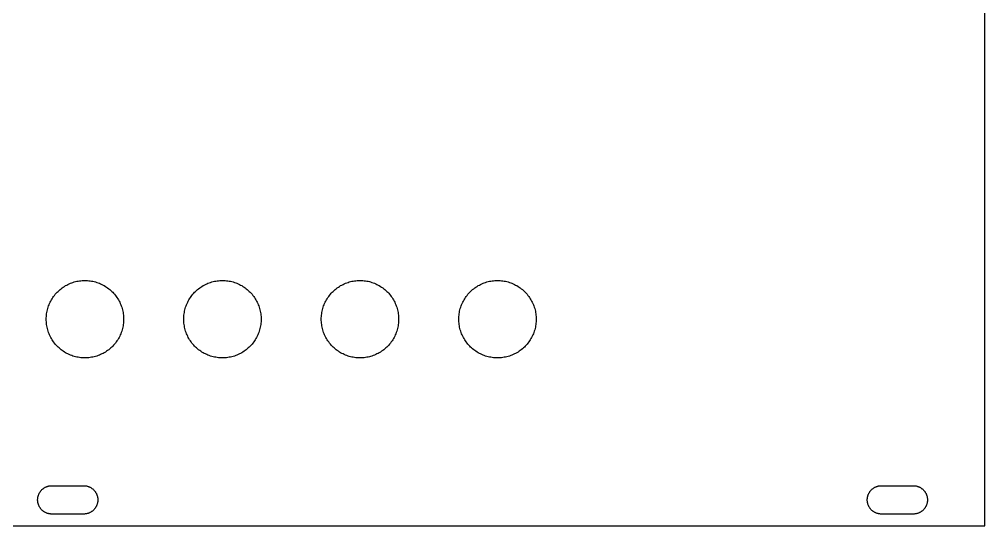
# Model space of a CAD drawing. Header units: metres. Extents: x 0 to 213, y 0 to 128.
# Drawn here: x 101 to 213.4, y 0 to 58.9 of the extents above; entities that cross this region are included whole.
import ezdxf

# ---------------------------------------------------------------- set-up
doc = ezdxf.new("R2010")
doc.units = ezdxf.units.M

msp = doc.modelspace()

# ---------------------------------------------------------------- linework, layer by layer
for p, q in [((213.36, 0), (213.36, 128.5)), ((106.707, 28.0446), (106.85, 28.1109)), ((106.85, 28.1109), (106.994, 28.1723)), ((106.994, 28.1723), (107.141, 28.2286)), ((107.141, 28.2286), (107.289, 28.2798)), ((107.289, 28.2798), (107.44, 28.3257)), ((107.44, 28.3257), (107.591, 28.3663)), ((107.591, 28.3663), (107.744, 28.4017)), ((107.744, 28.4017), (107.899, 28.4316)), ((107.899, 28.4316), (108.054, 28.4562)), ((108.054, 28.4562), (108.21, 28.4753)), ((108.21, 28.4753), (108.366, 28.489)), ((108.366, 28.489), (108.523, 28.4973)), ((108.523, 28.4973), (108.68, 28.5)), ((108.68, 28.5), (108.837, 28.4973)), ((108.837, 28.4973), (108.994, 28.489)), ((108.994, 28.489), (109.15, 28.4753)), ((109.15, 28.4753), (109.306, 28.4562)), ((109.306, 28.4562), (109.461, 28.4316)), ((109.461, 28.4316), (109.616, 28.4017)), ((109.616, 28.4017), (109.769, 28.3663)), ((109.769, 28.3663), (109.92, 28.3257)), ((109.92, 28.3257), (110.071, 28.2798)), ((110.071, 28.2798), (110.219, 28.2286)), ((110.219, 28.2286), (110.366, 28.1723)), ((110.366, 28.1723), (110.51, 28.1109)), ((110.51, 28.1109), (110.653, 28.0446)), ((122.707, 28.0446), (122.85, 28.1109)), ((122.85, 28.1109), (122.994, 28.1723)), ((122.994, 28.1723), (123.141, 28.2286)), ((123.141, 28.2286), (123.289, 28.2798)), ((123.289, 28.2798), (123.44, 28.3257)), ((123.44, 28.3257), (123.591, 28.3663)), ((123.591, 28.3663), (123.744, 28.4017)), ((123.744, 28.4017), (123.899, 28.4316)), ((123.899, 28.4316), (124.054, 28.4562)), ((124.054, 28.4562), (124.21, 28.4753)), ((124.21, 28.4753), (124.366, 28.489)), ((124.366, 28.489), (124.523, 28.4973)), ((124.523, 28.4973), (124.68, 28.5)), ((124.68, 28.5), (124.837, 28.4973)), ((124.837, 28.4973), (124.994, 28.489)), ((124.994, 28.489), (125.15, 28.4753)), ((125.15, 28.4753), (125.306, 28.4562)), ((125.306, 28.4562), (125.461, 28.4316)), ((125.461, 28.4316), (125.616, 28.4017)), ((125.616, 28.4017), (125.769, 28.3663)), ((125.769, 28.3663), (125.92, 28.3257)), ((125.92, 28.3257), (126.071, 28.2798)), ((126.071, 28.2798), (126.219, 28.2286)), ((126.219, 28.2286), (126.366, 28.1723)), ((126.366, 28.1723), (126.51, 28.1109)), ((126.51, 28.1109), (126.653, 28.0446)), ((138.707, 28.0446), (138.85, 28.1109)), ((138.85, 28.1109), (138.994, 28.1723)), ((138.994, 28.1723), (139.141, 28.2286)), ((139.141, 28.2286), (139.289, 28.2798)), ((139.289, 28.2798), (139.44, 28.3257)), ((139.44, 28.3257), (139.591, 28.3663)), ((139.591, 28.3663), (139.744, 28.4017)), ((139.744, 28.4017), (139.899, 28.4316)), ((139.899, 28.4316), (140.054, 28.4562)), ((140.054, 28.4562), (140.21, 28.4753)), ((140.21, 28.4753), (140.366, 28.489)), ((140.366, 28.489), (140.523, 28.4973)), ((140.523, 28.4973), (140.68, 28.5)), ((140.68, 28.5), (140.837, 28.4973)), ((140.837, 28.4973), (140.994, 28.489)), ((140.994, 28.489), (141.15, 28.4753)), ((141.15, 28.4753), (141.306, 28.4562)), ((141.306, 28.4562), (141.461, 28.4316)), ((141.461, 28.4316), (141.616, 28.4017)), ((141.616, 28.4017), (141.769, 28.3663)), ((141.769, 28.3663), (141.92, 28.3257)), ((141.92, 28.3257), (142.071, 28.2798)), ((142.071, 28.2798), (142.219, 28.2286)), ((142.219, 28.2286), (142.366, 28.1723)), ((142.366, 28.1723), (142.51, 28.1109)), ((142.51, 28.1109), (142.653, 28.0446)), ((154.707, 28.0446), (154.85, 28.1109)), ((154.85, 28.1109), (154.994, 28.1723)), ((154.994, 28.1723), (155.141, 28.2286)), ((155.141, 28.2286), (155.289, 28.2798)), ((155.289, 28.2798), (155.44, 28.3257)), ((155.44, 28.3257), (155.591, 28.3663)), ((155.591, 28.3663), (155.744, 28.4017)), ((155.744, 28.4017), (155.899, 28.4316)), ((155.899, 28.4316), (156.054, 28.4562)), ((156.054, 28.4562), (156.21, 28.4753)), ((156.21, 28.4753), (156.366, 28.489)), ((156.366, 28.489), (156.523, 28.4973)), ((156.523, 28.4973), (156.68, 28.5)), ((156.68, 28.5), (156.837, 28.4973)), ((156.837, 28.4973), (156.994, 28.489)), ((156.994, 28.489), (157.15, 28.4753)), ((157.15, 28.4753), (157.306, 28.4562)), ((157.306, 28.4562), (157.461, 28.4316)), ((157.461, 28.4316), (157.616, 28.4017)), ((157.616, 28.4017), (157.769, 28.3663)), ((157.769, 28.3663), (157.92, 28.3257)), ((157.92, 28.3257), (158.071, 28.2798)), ((158.071, 28.2798), (158.219, 28.2286)), ((158.219, 28.2286), (158.366, 28.1723)), ((158.366, 28.1723), (158.51, 28.1109)), ((158.51, 28.1109), (158.653, 28.0446)), ((105.233, 26.8925), (105.336, 27.0111)), ((105.336, 27.0111), (105.443, 27.126)), ((105.443, 27.126), (105.554, 27.237)), ((105.554, 27.237), (105.669, 27.3441)), ((105.669, 27.3441), (105.787, 27.4472)), ((105.787, 27.4472), (105.91, 27.546)), ((105.91, 27.546), (106.035, 27.6406)), ((106.035, 27.6406), (106.164, 27.7307)), ((106.164, 27.7307), (106.295, 27.8162)), ((106.295, 27.8162), (106.43, 27.8971)), ((106.43, 27.8971), (106.567, 27.9733)), ((106.567, 27.9733), (106.707, 28.0446)), ((110.653, 28.0446), (110.793, 27.9733)), ((110.793, 27.9733), (110.93, 27.8971)), ((110.93, 27.8971), (111.065, 27.8162)), ((111.065, 27.8162), (111.196, 27.7307)), ((111.196, 27.7307), (111.325, 27.6406)), ((111.325, 27.6406), (111.45, 27.546)), ((111.45, 27.546), (111.573, 27.4472)), ((111.573, 27.4472), (111.691, 27.3441)), ((111.691, 27.3441), (111.806, 27.237)), ((111.806, 27.237), (111.917, 27.126)), ((111.917, 27.126), (112.024, 27.0111)), ((112.024, 27.0111), (112.127, 26.8925)), ((121.233, 26.8925), (121.336, 27.0111)), ((121.336, 27.0111), (121.443, 27.126)), ((121.443, 27.126), (121.554, 27.237)), ((121.554, 27.237), (121.669, 27.3441)), ((121.669, 27.3441), (121.787, 27.4472)), ((121.787, 27.4472), (121.91, 27.546)), ((121.91, 27.546), (122.035, 27.6406)), ((122.035, 27.6406), (122.164, 27.7307)), ((122.164, 27.7307), (122.295, 27.8162)), ((122.295, 27.8162), (122.43, 27.8971)), ((122.43, 27.8971), (122.567, 27.9733)), ((122.567, 27.9733), (122.707, 28.0446)), ((126.653, 28.0446), (126.793, 27.9733)), ((126.793, 27.9733), (126.93, 27.8971)), ((126.93, 27.8971), (127.065, 27.8162)), ((127.065, 27.8162), (127.196, 27.7307)), ((127.196, 27.7307), (127.325, 27.6406)), ((127.325, 27.6406), (127.45, 27.546)), ((127.45, 27.546), (127.573, 27.4472)), ((127.573, 27.4472), (127.691, 27.3441)), ((127.691, 27.3441), (127.806, 27.237)), ((127.806, 27.237), (127.917, 27.126)), ((127.917, 27.126), (128.024, 27.0111)), ((128.024, 27.0111), (128.127, 26.8925)), ((137.233, 26.8925), (137.336, 27.0111)), ((137.336, 27.0111), (137.443, 27.126)), ((137.443, 27.126), (137.554, 27.237)), ((137.554, 27.237), (137.669, 27.3441)), ((137.669, 27.3441), (137.787, 27.4472)), ((137.787, 27.4472), (137.91, 27.546)), ((137.91, 27.546), (138.035, 27.6406)), ((138.035, 27.6406), (138.164, 27.7307)), ((138.164, 27.7307), (138.295, 27.8162)), ((138.295, 27.8162), (138.43, 27.8971)), ((138.43, 27.8971), (138.567, 27.9733)), ((138.567, 27.9733), (138.707, 28.0446)), ((142.653, 28.0446), (142.793, 27.9733)), ((142.793, 27.9733), (142.93, 27.8971)), ((142.93, 27.8971), (143.065, 27.8162)), ((143.065, 27.8162), (143.196, 27.7307)), ((143.196, 27.7307), (143.325, 27.6406)), ((143.325, 27.6406), (143.45, 27.546)), ((143.45, 27.546), (143.573, 27.4472)), ((143.573, 27.4472), (143.691, 27.3441)), ((143.691, 27.3441), (143.806, 27.237)), ((143.806, 27.237), (143.917, 27.126)), ((143.917, 27.126), (144.024, 27.0111)), ((144.024, 27.0111), (144.127, 26.8925)), ((153.233, 26.8925), (153.336, 27.0111)), ((153.336, 27.0111), (153.443, 27.126)), ((153.443, 27.126), (153.554, 27.237)), ((153.554, 27.237), (153.669, 27.3441)), ((153.669, 27.3441), (153.787, 27.4472)), ((153.787, 27.4472), (153.91, 27.546)), ((153.91, 27.546), (154.035, 27.6406)), ((154.035, 27.6406), (154.164, 27.7307)), ((154.164, 27.7307), (154.295, 27.8162)), ((154.295, 27.8162), (154.43, 27.8971)), ((154.43, 27.8971), (154.567, 27.9733)), ((154.567, 27.9733), (154.707, 28.0446)), ((158.653, 28.0446), (158.793, 27.9733)), ((158.793, 27.9733), (158.93, 27.8971)), ((158.93, 27.8971), (159.065, 27.8162)), ((159.065, 27.8162), (159.196, 27.7307)), ((159.196, 27.7307), (159.325, 27.6406)), ((159.325, 27.6406), (159.45, 27.546)), ((159.45, 27.546), (159.573, 27.4472)), ((159.573, 27.4472), (159.691, 27.3441)), ((159.691, 27.3441), (159.806, 27.237)), ((159.806, 27.237), (159.917, 27.126)), ((159.917, 27.126), (160.024, 27.0111)), ((160.024, 27.0111), (160.127, 26.8925)), ((104.569, 25.8303), (104.635, 25.9727)), ((104.635, 25.9727), (104.707, 26.1126)), ((104.707, 26.1126), (104.783, 26.25)), ((104.783, 26.25), (104.864, 26.3846)), ((104.864, 26.3846), (104.949, 26.5164)), ((104.949, 26.5164), (105.039, 26.645)), ((105.039, 26.645), (105.134, 26.7705)), ((105.134, 26.7705), (105.233, 26.8925)), ((112.127, 26.8925), (112.226, 26.7705)), ((112.226, 26.7705), (112.321, 26.645)), ((112.321, 26.645), (112.411, 26.5164)), ((112.411, 26.5164), (112.496, 26.3846)), ((112.496, 26.3846), (112.577, 26.25)), ((112.577, 26.25), (112.653, 26.1126)), ((112.653, 26.1126), (112.725, 25.9727)), ((112.725, 25.9727), (112.791, 25.8303)), ((120.569, 25.8303), (120.635, 25.9727)), ((120.635, 25.9727), (120.707, 26.1126)), ((120.707, 26.1126), (120.783, 26.25)), ((120.783, 26.25), (120.864, 26.3846)), ((120.864, 26.3846), (120.949, 26.5164)), ((120.949, 26.5164), (121.039, 26.645)), ((121.039, 26.645), (121.134, 26.7705)), ((121.134, 26.7705), (121.233, 26.8925)), ((128.127, 26.8925), (128.226, 26.7705)), ((128.226, 26.7705), (128.321, 26.645)), ((128.321, 26.645), (128.411, 26.5164)), ((128.411, 26.5164), (128.496, 26.3846)), ((128.496, 26.3846), (128.577, 26.25)), ((128.577, 26.25), (128.653, 26.1126)), ((128.653, 26.1126), (128.725, 25.9727)), ((128.725, 25.9727), (128.791, 25.8303)), ((136.569, 25.8303), (136.635, 25.9727)), ((136.635, 25.9727), (136.707, 26.1126)), ((136.707, 26.1126), (136.783, 26.25)), ((136.783, 26.25), (136.864, 26.3846)), ((136.864, 26.3846), (136.949, 26.5164)), ((136.949, 26.5164), (137.039, 26.645)), ((137.039, 26.645), (137.134, 26.7705)), ((137.134, 26.7705), (137.233, 26.8925)), ((144.127, 26.8925), (144.226, 26.7705)), ((144.226, 26.7705), (144.321, 26.645)), ((144.321, 26.645), (144.411, 26.5164)), ((144.411, 26.5164), (144.496, 26.3846)), ((144.496, 26.3846), (144.577, 26.25)), ((144.577, 26.25), (144.653, 26.1126)), ((144.653, 26.1126), (144.725, 25.9727)), ((144.725, 25.9727), (144.791, 25.8303)), ((152.569, 25.8303), (152.635, 25.9727)), ((152.635, 25.9727), (152.707, 26.1126)), ((152.707, 26.1126), (152.783, 26.25)), ((152.783, 26.25), (152.864, 26.3846)), ((152.864, 26.3846), (152.949, 26.5164)), ((152.949, 26.5164), (153.039, 26.645)), ((153.039, 26.645), (153.134, 26.7705)), ((153.134, 26.7705), (153.233, 26.8925)), ((160.127, 26.8925), (160.226, 26.7705)), ((160.226, 26.7705), (160.321, 26.645)), ((160.321, 26.645), (160.411, 26.5164)), ((160.411, 26.5164), (160.496, 26.3846)), ((160.496, 26.3846), (160.577, 26.25)), ((160.577, 26.25), (160.653, 26.1126)), ((160.653, 26.1126), (160.725, 25.9727)), ((160.725, 25.9727), (160.791, 25.8303)), ((104.224, 24.6263), (104.248, 24.7814)), ((104.248, 24.7814), (104.278, 24.9356)), ((104.278, 24.9356), (104.314, 25.0886)), ((104.314, 25.0886), (104.354, 25.2404)), ((104.354, 25.2404), (104.4, 25.3906)), ((104.4, 25.3906), (104.451, 25.5391)), ((104.451, 25.5391), (104.508, 25.6857)), ((104.508, 25.6857), (104.569, 25.8303)), ((112.791, 25.8303), (112.852, 25.6857)), ((112.852, 25.6857), (112.909, 25.5391)), ((112.909, 25.5391), (112.96, 25.3906)), ((112.96, 25.3906), (113.006, 25.2404)), ((113.006, 25.2404), (113.046, 25.0886)), ((113.046, 25.0886), (113.082, 24.9356)), ((113.082, 24.9356), (113.112, 24.7814)), ((113.112, 24.7814), (113.136, 24.6263)), ((120.224, 24.6263), (120.248, 24.7814)), ((120.248, 24.7814), (120.278, 24.9356)), ((120.278, 24.9356), (120.314, 25.0886)), ((120.314, 25.0886), (120.354, 25.2404)), ((120.354, 25.2404), (120.4, 25.3906)), ((120.4, 25.3906), (120.451, 25.5391)), ((120.451, 25.5391), (120.508, 25.6857)), ((120.508, 25.6857), (120.569, 25.8303)), ((128.791, 25.8303), (128.852, 25.6857)), ((128.852, 25.6857), (128.909, 25.5391)), ((128.909, 25.5391), (128.96, 25.3906)), ((128.96, 25.3906), (129.006, 25.2404)), ((129.006, 25.2404), (129.046, 25.0886)), ((129.046, 25.0886), (129.082, 24.9356)), ((129.082, 24.9356), (129.112, 24.7814)), ((129.112, 24.7814), (129.136, 24.6263)), ((136.224, 24.6263), (136.248, 24.7814)), ((136.248, 24.7814), (136.278, 24.9356)), ((136.278, 24.9356), (136.314, 25.0886)), ((136.314, 25.0886), (136.354, 25.2404)), ((136.354, 25.2404), (136.4, 25.3906)), ((136.4, 25.3906), (136.451, 25.5391)), ((136.451, 25.5391), (136.508, 25.6857)), ((136.508, 25.6857), (136.569, 25.8303)), ((144.791, 25.8303), (144.852, 25.6857)), ((144.852, 25.6857), (144.909, 25.5391)), ((144.909, 25.5391), (144.96, 25.3906)), ((144.96, 25.3906), (145.006, 25.2404)), ((145.006, 25.2404), (145.046, 25.0886)), ((145.046, 25.0886), (145.082, 24.9356)), ((145.082, 24.9356), (145.112, 24.7814)), ((145.112, 24.7814), (145.136, 24.6263)), ((152.224, 24.6263), (152.248, 24.7814)), ((152.248, 24.7814), (152.278, 24.9356)), ((152.278, 24.9356), (152.314, 25.0886)), ((152.314, 25.0886), (152.354, 25.2404)), ((152.354, 25.2404), (152.4, 25.3906)), ((152.4, 25.3906), (152.451, 25.5391)), ((152.451, 25.5391), (152.508, 25.6857)), ((152.508, 25.6857), (152.569, 25.8303)), ((160.791, 25.8303), (160.852, 25.6857)), ((160.852, 25.6857), (160.909, 25.5391)), ((160.909, 25.5391), (160.96, 25.3906)), ((160.96, 25.3906), (161.006, 25.2404)), ((161.006, 25.2404), (161.046, 25.0886)), ((161.046, 25.0886), (161.082, 24.9356)), ((161.082, 24.9356), (161.112, 24.7814)), ((161.112, 24.7814), (161.136, 24.6263)), ((104.18, 24), (104.183, 24.157)), ((104.183, 23.8429), (104.18, 24)), ((104.183, 24.157), (104.191, 24.3139)), ((104.191, 23.6861), (104.183, 23.8429)), ((104.191, 24.3139), (104.205, 24.4704)), ((104.205, 23.5296), (104.191, 23.6861)), ((104.205, 24.4704), (104.224, 24.6263)), ((113.136, 24.6263), (113.155, 24.4704)), ((113.155, 24.4704), (113.169, 24.3139)), ((113.169, 23.6861), (113.155, 23.5296)), ((113.169, 24.3139), (113.177, 24.157)), ((113.177, 23.8429), (113.169, 23.6861)), ((113.177, 24.157), (113.18, 24)), ((113.18, 24), (113.177, 23.8429)), ((120.18, 24), (120.183, 24.157)), ((120.183, 23.8429), (120.18, 24)), ((120.183, 24.157), (120.191, 24.3139)), ((120.191, 23.6861), (120.183, 23.8429)), ((120.191, 24.3139), (120.205, 24.4704)), ((120.205, 23.5296), (120.191, 23.6861)), ((120.205, 24.4704), (120.224, 24.6263)), ((129.136, 24.6263), (129.155, 24.4704)), ((129.155, 24.4704), (129.169, 24.3139)), ((129.169, 23.6861), (129.155, 23.5296)), ((129.169, 24.3139), (129.177, 24.157)), ((129.177, 23.8429), (129.169, 23.6861)), ((129.177, 24.157), (129.18, 24)), ((129.18, 24), (129.177, 23.8429)), ((136.18, 24), (136.183, 24.157)), ((136.183, 23.8429), (136.18, 24)), ((136.183, 24.157), (136.191, 24.3139)), ((136.191, 23.6861), (136.183, 23.8429)), ((136.191, 24.3139), (136.205, 24.4704)), ((136.205, 23.5296), (136.191, 23.6861)), ((136.205, 24.4704), (136.224, 24.6263)), ((145.136, 24.6263), (145.155, 24.4704)), ((145.155, 24.4704), (145.169, 24.3139)), ((145.169, 23.6861), (145.155, 23.5296)), ((145.169, 24.3139), (145.177, 24.157)), ((145.177, 23.8429), (145.169, 23.6861)), ((145.177, 24.157), (145.18, 24)), ((145.18, 24), (145.177, 23.8429)), ((152.18, 24), (152.183, 24.157)), ((152.183, 23.8429), (152.18, 24)), ((152.183, 24.157), (152.191, 24.3139)), ((152.191, 23.6861), (152.183, 23.8429)), ((152.191, 24.3139), (152.205, 24.4704)), ((152.205, 23.5296), (152.191, 23.6861)), ((152.205, 24.4704), (152.224, 24.6263)), ((161.136, 24.6263), (161.155, 24.4704)), ((161.155, 24.4704), (161.169, 24.3139)), ((161.169, 23.6861), (161.155, 23.5296)), ((161.169, 24.3139), (161.177, 24.157)), ((161.177, 23.8429), (161.169, 23.6861)), ((161.177, 24.157), (161.18, 24)), ((161.18, 24), (161.177, 23.8429)), ((104.224, 23.3737), (104.205, 23.5296)), ((104.248, 23.2186), (104.224, 23.3737)), ((104.278, 23.0644), (104.248, 23.2186)), ((104.314, 22.9113), (104.278, 23.0644)), ((104.354, 22.7596), (104.314, 22.9113)), ((104.4, 22.6094), (104.354, 22.7596)), ((104.451, 22.4609), (104.4, 22.6094)), ((112.96, 22.6094), (112.909, 22.4609)), ((113.006, 22.7596), (112.96, 22.6094)), ((113.046, 22.9113), (113.006, 22.7596)), ((113.082, 23.0644), (113.046, 22.9113)), ((113.112, 23.2186), (113.082, 23.0644)), ((113.136, 23.3737), (113.112, 23.2186)), ((113.155, 23.5296), (113.136, 23.3737)), ((120.224, 23.3737), (120.205, 23.5296)), ((120.248, 23.2186), (120.224, 23.3737)), ((120.278, 23.0644), (120.248, 23.2186)), ((120.314, 22.9113), (120.278, 23.0644)), ((120.354, 22.7596), (120.314, 22.9113)), ((120.4, 22.6094), (120.354, 22.7596)), ((120.451, 22.4609), (120.4, 22.6094)), ((128.96, 22.6094), (128.909, 22.4609)), ((129.006, 22.7596), (128.96, 22.6094)), ((129.046, 22.9113), (129.006, 22.7596)), ((129.082, 23.0644), (129.046, 22.9113)), ((129.112, 23.2186), (129.082, 23.0644)), ((129.136, 23.3737), (129.112, 23.2186)), ((129.155, 23.5296), (129.136, 23.3737)), ((136.224, 23.3737), (136.205, 23.5296)), ((136.248, 23.2186), (136.224, 23.3737)), ((136.278, 23.0644), (136.248, 23.2186)), ((136.314, 22.9113), (136.278, 23.0644)), ((136.354, 22.7596), (136.314, 22.9113)), ((136.4, 22.6094), (136.354, 22.7596)), ((136.451, 22.4609), (136.4, 22.6094)), ((144.96, 22.6094), (144.909, 22.4609)), ((145.006, 22.7596), (144.96, 22.6094)), ((145.046, 22.9113), (145.006, 22.7596)), ((145.082, 23.0644), (145.046, 22.9113)), ((145.112, 23.2186), (145.082, 23.0644)), ((145.136, 23.3737), (145.112, 23.2186)), ((145.155, 23.5296), (145.136, 23.3737)), ((152.224, 23.3737), (152.205, 23.5296)), ((152.248, 23.2186), (152.224, 23.3737)), ((152.278, 23.0644), (152.248, 23.2186)), ((152.314, 22.9113), (152.278, 23.0644)), ((152.354, 22.7596), (152.314, 22.9113)), ((152.4, 22.6094), (152.354, 22.7596)), ((152.451, 22.4609), (152.4, 22.6094)), ((160.96, 22.6094), (160.909, 22.4609)), ((161.006, 22.7596), (160.96, 22.6094)), ((161.046, 22.9113), (161.006, 22.7596)), ((161.082, 23.0644), (161.046, 22.9113)), ((161.112, 23.2186), (161.082, 23.0644)), ((161.136, 23.3737), (161.112, 23.2186)), ((161.155, 23.5296), (161.136, 23.3737)), ((104.508, 22.3143), (104.451, 22.4609)), ((104.569, 22.1697), (104.508, 22.3143)), ((104.635, 22.0273), (104.569, 22.1697)), ((104.707, 21.8874), (104.635, 22.0273)), ((104.783, 21.75), (104.707, 21.8874)), ((104.864, 21.6154), (104.783, 21.75)), ((104.949, 21.4836), (104.864, 21.6154)), ((105.039, 21.355), (104.949, 21.4836)), ((105.134, 21.2295), (105.039, 21.355)), ((112.321, 21.355), (112.226, 21.2295)), ((112.411, 21.4836), (112.321, 21.355)), ((112.496, 21.6154), (112.411, 21.4836)), ((112.577, 21.75), (112.496, 21.6154)), ((112.653, 21.8874), (112.577, 21.75)), ((112.725, 22.0273), (112.653, 21.8874)), ((112.791, 22.1697), (112.725, 22.0273)), ((112.852, 22.3143), (112.791, 22.1697)), ((112.909, 22.4609), (112.852, 22.3143)), ((120.508, 22.3143), (120.451, 22.4609)), ((120.569, 22.1697), (120.508, 22.3143)), ((120.635, 22.0273), (120.569, 22.1697)), ((120.707, 21.8874), (120.635, 22.0273)), ((120.783, 21.75), (120.707, 21.8874)), ((120.864, 21.6154), (120.783, 21.75)), ((120.949, 21.4836), (120.864, 21.6154)), ((121.039, 21.355), (120.949, 21.4836)), ((121.134, 21.2295), (121.039, 21.355)), ((128.321, 21.355), (128.226, 21.2295)), ((128.411, 21.4836), (128.321, 21.355)), ((128.496, 21.6154), (128.411, 21.4836)), ((128.577, 21.75), (128.496, 21.6154)), ((128.653, 21.8874), (128.577, 21.75)), ((128.725, 22.0273), (128.653, 21.8874)), ((128.791, 22.1697), (128.725, 22.0273)), ((128.852, 22.3143), (128.791, 22.1697)), ((128.909, 22.4609), (128.852, 22.3143)), ((136.508, 22.3143), (136.451, 22.4609)), ((136.569, 22.1697), (136.508, 22.3143)), ((136.635, 22.0273), (136.569, 22.1697)), ((136.707, 21.8874), (136.635, 22.0273)), ((136.783, 21.75), (136.707, 21.8874)), ((136.864, 21.6154), (136.783, 21.75)), ((136.949, 21.4836), (136.864, 21.6154)), ((137.039, 21.355), (136.949, 21.4836)), ((137.134, 21.2295), (137.039, 21.355)), ((144.321, 21.355), (144.226, 21.2295)), ((144.411, 21.4836), (144.321, 21.355)), ((144.496, 21.6154), (144.411, 21.4836)), ((144.577, 21.75), (144.496, 21.6154)), ((144.653, 21.8874), (144.577, 21.75)), ((144.725, 22.0273), (144.653, 21.8874)), ((144.791, 22.1697), (144.725, 22.0273)), ((144.852, 22.3143), (144.791, 22.1697)), ((144.909, 22.4609), (144.852, 22.3143)), ((152.508, 22.3143), (152.451, 22.4609)), ((152.569, 22.1697), (152.508, 22.3143)), ((152.635, 22.0273), (152.569, 22.1697)), ((152.707, 21.8874), (152.635, 22.0273)), ((152.783, 21.75), (152.707, 21.8874)), ((152.864, 21.6154), (152.783, 21.75)), ((152.949, 21.4836), (152.864, 21.6154)), ((153.039, 21.355), (152.949, 21.4836)), ((153.134, 21.2295), (153.039, 21.355)), ((160.321, 21.355), (160.226, 21.2295)), ((160.411, 21.4836), (160.321, 21.355)), ((160.496, 21.6154), (160.411, 21.4836)), ((160.577, 21.75), (160.496, 21.6154)), ((160.653, 21.8874), (160.577, 21.75)), ((160.725, 22.0273), (160.653, 21.8874)), ((160.791, 22.1697), (160.725, 22.0273)), ((160.852, 22.3143), (160.791, 22.1697)), ((160.909, 22.4609), (160.852, 22.3143)), ((105.233, 21.1075), (105.134, 21.2295)), ((105.336, 20.9889), (105.233, 21.1075)), ((105.443, 20.874), (105.336, 20.9889)), ((105.554, 20.763), (105.443, 20.874)), ((105.669, 20.6558), (105.554, 20.763)), ((105.787, 20.5528), (105.669, 20.6558)), ((105.91, 20.4539), (105.787, 20.5528)), ((106.035, 20.3594), (105.91, 20.4539)), ((106.164, 20.2693), (106.035, 20.3594)), ((106.295, 20.1838), (106.164, 20.2693)), ((111.196, 20.2693), (111.065, 20.1838)), ((111.325, 20.3594), (111.196, 20.2693)), ((111.45, 20.4539), (111.325, 20.3594)), ((111.573, 20.5528), (111.45, 20.4539)), ((111.691, 20.6558), (111.573, 20.5528)), ((111.806, 20.763), (111.691, 20.6558)), ((111.917, 20.874), (111.806, 20.763)), ((112.024, 20.9889), (111.917, 20.874)), ((112.127, 21.1075), (112.024, 20.9889)), ((112.226, 21.2295), (112.127, 21.1075)), ((121.233, 21.1075), (121.134, 21.2295)), ((121.336, 20.9889), (121.233, 21.1075)), ((121.443, 20.874), (121.336, 20.9889)), ((121.554, 20.763), (121.443, 20.874)), ((121.669, 20.6558), (121.554, 20.763)), ((121.787, 20.5528), (121.669, 20.6558)), ((121.91, 20.4539), (121.787, 20.5528)), ((122.035, 20.3594), (121.91, 20.4539)), ((122.164, 20.2693), (122.035, 20.3594)), ((122.295, 20.1838), (122.164, 20.2693)), ((127.196, 20.2693), (127.065, 20.1838)), ((127.325, 20.3594), (127.196, 20.2693)), ((127.45, 20.4539), (127.325, 20.3594)), ((127.573, 20.5528), (127.45, 20.4539)), ((127.691, 20.6558), (127.573, 20.5528)), ((127.806, 20.763), (127.691, 20.6558)), ((127.917, 20.874), (127.806, 20.763)), ((128.024, 20.9889), (127.917, 20.874)), ((128.127, 21.1075), (128.024, 20.9889)), ((128.226, 21.2295), (128.127, 21.1075)), ((137.233, 21.1075), (137.134, 21.2295)), ((137.336, 20.9889), (137.233, 21.1075)), ((137.443, 20.874), (137.336, 20.9889)), ((137.554, 20.763), (137.443, 20.874)), ((137.669, 20.6558), (137.554, 20.763)), ((137.787, 20.5528), (137.669, 20.6558)), ((137.91, 20.4539), (137.787, 20.5528)), ((138.035, 20.3594), (137.91, 20.4539)), ((138.164, 20.2693), (138.035, 20.3594)), ((138.295, 20.1838), (138.164, 20.2693)), ((143.196, 20.2693), (143.065, 20.1838)), ((143.325, 20.3594), (143.196, 20.2693)), ((143.45, 20.4539), (143.325, 20.3594)), ((143.573, 20.5528), (143.45, 20.4539)), ((143.691, 20.6558), (143.573, 20.5528)), ((143.806, 20.763), (143.691, 20.6558)), ((143.917, 20.874), (143.806, 20.763)), ((144.024, 20.9889), (143.917, 20.874)), ((144.127, 21.1075), (144.024, 20.9889)), ((144.226, 21.2295), (144.127, 21.1075)), ((153.233, 21.1075), (153.134, 21.2295)), ((153.336, 20.9889), (153.233, 21.1075)), ((153.443, 20.874), (153.336, 20.9889)), ((153.554, 20.763), (153.443, 20.874)), ((153.669, 20.6558), (153.554, 20.763)), ((153.787, 20.5528), (153.669, 20.6558)), ((153.91, 20.4539), (153.787, 20.5528)), ((154.035, 20.3594), (153.91, 20.4539)), ((154.164, 20.2693), (154.035, 20.3594)), ((154.295, 20.1838), (154.164, 20.2693)), ((159.196, 20.2693), (159.065, 20.1838)), ((159.325, 20.3594), (159.196, 20.2693)), ((159.45, 20.4539), (159.325, 20.3594)), ((159.573, 20.5528), (159.45, 20.4539)), ((159.691, 20.6558), (159.573, 20.5528)), ((159.806, 20.763), (159.691, 20.6558)), ((159.917, 20.874), (159.806, 20.763)), ((160.024, 20.9889), (159.917, 20.874)), ((160.127, 21.1075), (160.024, 20.9889)), ((160.226, 21.2295), (160.127, 21.1075)), ((106.43, 20.1029), (106.295, 20.1838)), ((106.567, 20.0267), (106.43, 20.1029)), ((106.707, 19.9554), (106.567, 20.0267)), ((106.85, 19.889), (106.707, 19.9554)), ((106.994, 19.8277), (106.85, 19.889)), ((107.141, 19.7714), (106.994, 19.8277)), ((107.289, 19.7202), (107.141, 19.7714)), ((107.44, 19.6743), (107.289, 19.7202)), ((107.591, 19.6337), (107.44, 19.6743)), ((107.744, 19.5983), (107.591, 19.6337)), ((107.899, 19.5684), (107.744, 19.5983)), ((108.054, 19.5438), (107.899, 19.5684)), ((108.21, 19.5246), (108.054, 19.5438)), ((108.366, 19.511), (108.21, 19.5246)), ((108.523, 19.5027), (108.366, 19.511)), ((108.68, 19.5), (108.523, 19.5027)), ((108.837, 19.5027), (108.68, 19.5)), ((108.994, 19.511), (108.837, 19.5027)), ((109.15, 19.5246), (108.994, 19.511)), ((109.306, 19.5438), (109.15, 19.5246)), ((109.461, 19.5684), (109.306, 19.5438)), ((109.616, 19.5983), (109.461, 19.5684)), ((109.769, 19.6337), (109.616, 19.5983)), ((109.92, 19.6743), (109.769, 19.6337)), ((110.071, 19.7202), (109.92, 19.6743)), ((110.219, 19.7714), (110.071, 19.7202)), ((110.366, 19.8277), (110.219, 19.7714)), ((110.51, 19.889), (110.366, 19.8277)), ((110.653, 19.9554), (110.51, 19.889)), ((110.793, 20.0267), (110.653, 19.9554)), ((110.93, 20.1029), (110.793, 20.0267)), ((111.065, 20.1838), (110.93, 20.1029)), ((122.43, 20.1029), (122.295, 20.1838)), ((122.567, 20.0267), (122.43, 20.1029)), ((122.707, 19.9554), (122.567, 20.0267)), ((122.85, 19.889), (122.707, 19.9554)), ((122.994, 19.8277), (122.85, 19.889)), ((123.141, 19.7714), (122.994, 19.8277)), ((123.289, 19.7202), (123.141, 19.7714)), ((123.44, 19.6743), (123.289, 19.7202)), ((123.591, 19.6337), (123.44, 19.6743)), ((123.744, 19.5983), (123.591, 19.6337)), ((123.899, 19.5684), (123.744, 19.5983)), ((124.054, 19.5438), (123.899, 19.5684)), ((124.21, 19.5246), (124.054, 19.5438)), ((124.366, 19.511), (124.21, 19.5246)), ((124.523, 19.5027), (124.366, 19.511)), ((124.68, 19.5), (124.523, 19.5027)), ((124.837, 19.5027), (124.68, 19.5)), ((124.994, 19.511), (124.837, 19.5027)), ((125.15, 19.5246), (124.994, 19.511)), ((125.306, 19.5438), (125.15, 19.5246)), ((125.461, 19.5684), (125.306, 19.5438)), ((125.616, 19.5983), (125.461, 19.5684)), ((125.769, 19.6337), (125.616, 19.5983)), ((125.92, 19.6743), (125.769, 19.6337)), ((126.071, 19.7202), (125.92, 19.6743)), ((126.219, 19.7714), (126.071, 19.7202)), ((126.366, 19.8277), (126.219, 19.7714)), ((126.51, 19.889), (126.366, 19.8277)), ((126.653, 19.9554), (126.51, 19.889)), ((126.793, 20.0267), (126.653, 19.9554)), ((126.93, 20.1029), (126.793, 20.0267)), ((127.065, 20.1838), (126.93, 20.1029)), ((138.43, 20.1029), (138.295, 20.1838)), ((138.567, 20.0267), (138.43, 20.1029)), ((138.707, 19.9554), (138.567, 20.0267)), ((138.85, 19.889), (138.707, 19.9554)), ((138.994, 19.8277), (138.85, 19.889)), ((139.141, 19.7714), (138.994, 19.8277)), ((139.289, 19.7202), (139.141, 19.7714)), ((139.44, 19.6743), (139.289, 19.7202)), ((139.591, 19.6337), (139.44, 19.6743)), ((139.744, 19.5983), (139.591, 19.6337)), ((139.899, 19.5684), (139.744, 19.5983)), ((140.054, 19.5438), (139.899, 19.5684)), ((140.21, 19.5246), (140.054, 19.5438)), ((140.366, 19.511), (140.21, 19.5246)), ((140.523, 19.5027), (140.366, 19.511)), ((140.68, 19.5), (140.523, 19.5027)), ((140.837, 19.5027), (140.68, 19.5)), ((140.994, 19.511), (140.837, 19.5027)), ((141.15, 19.5246), (140.994, 19.511)), ((141.306, 19.5438), (141.15, 19.5246)), ((141.461, 19.5684), (141.306, 19.5438)), ((141.616, 19.5983), (141.461, 19.5684)), ((141.769, 19.6337), (141.616, 19.5983)), ((141.92, 19.6743), (141.769, 19.6337)), ((142.071, 19.7202), (141.92, 19.6743)), ((142.219, 19.7714), (142.071, 19.7202)), ((142.366, 19.8277), (142.219, 19.7714)), ((142.51, 19.889), (142.366, 19.8277)), ((142.653, 19.9554), (142.51, 19.889)), ((142.793, 20.0267), (142.653, 19.9554)), ((142.93, 20.1029), (142.793, 20.0267)), ((143.065, 20.1838), (142.93, 20.1029)), ((154.43, 20.1029), (154.295, 20.1838)), ((154.567, 20.0267), (154.43, 20.1029)), ((154.707, 19.9554), (154.567, 20.0267)), ((154.85, 19.889), (154.707, 19.9554)), ((154.994, 19.8277), (154.85, 19.889)), ((155.141, 19.7714), (154.994, 19.8277)), ((155.289, 19.7202), (155.141, 19.7714)), ((155.44, 19.6743), (155.289, 19.7202)), ((155.591, 19.6337), (155.44, 19.6743)), ((155.744, 19.5983), (155.591, 19.6337)), ((155.899, 19.5684), (155.744, 19.5983)), ((156.054, 19.5438), (155.899, 19.5684)), ((156.21, 19.5246), (156.054, 19.5438)), ((156.366, 19.511), (156.21, 19.5246)), ((156.523, 19.5027), (156.366, 19.511)), ((156.68, 19.5), (156.523, 19.5027)), ((156.837, 19.5027), (156.68, 19.5)), ((156.994, 19.511), (156.837, 19.5027)), ((157.15, 19.5246), (156.994, 19.511)), ((157.306, 19.5438), (157.15, 19.5246)), ((157.461, 19.5684), (157.306, 19.5438)), ((157.616, 19.5983), (157.461, 19.5684)), ((157.769, 19.6337), (157.616, 19.5983)), ((157.92, 19.6743), (157.769, 19.6337)), ((158.071, 19.7202), (157.92, 19.6743)), ((158.219, 19.7714), (158.071, 19.7202)), ((158.366, 19.8277), (158.219, 19.7714)), ((158.51, 19.889), (158.366, 19.8277)), ((158.653, 19.9554), (158.51, 19.889)), ((158.793, 20.0267), (158.653, 19.9554)), ((158.93, 20.1029), (158.793, 20.0267)), ((159.065, 20.1838), (158.93, 20.1029)), ((104.107, 4.483), (104.159, 4.50734)), ((104.159, 4.50734), (104.212, 4.52985)), ((104.212, 4.52985), (104.266, 4.55049)), ((104.266, 4.55049), (104.32, 4.56923)), ((104.32, 4.56923), (104.375, 4.58607)), ((104.375, 4.58607), (104.431, 4.60098)), ((104.431, 4.60098), (104.487, 4.61394)), ((104.487, 4.61394), (104.543, 4.62492)), ((104.543, 4.62492), (104.6, 4.63394)), ((104.6, 4.63394), (104.658, 4.64096)), ((104.658, 4.64096), (104.715, 4.64597)), ((104.715, 4.64597), (104.772, 4.64899)), ((104.772, 4.64899), (104.83, 4.64999)), ((104.83, 4.64999), (108.53, 4.64999)), ((108.53, 4.64999), (108.588, 4.64899)), ((108.588, 4.64899), (108.645, 4.64597)), ((108.645, 4.64597), (108.702, 4.64096)), ((108.702, 4.64096), (108.76, 4.63394)), ((108.76, 4.63394), (108.817, 4.62492)), ((108.817, 4.62492), (108.873, 4.61394)), ((108.873, 4.61394), (108.929, 4.60098)), ((108.929, 4.60098), (108.985, 4.58607)), ((108.985, 4.58607), (109.04, 4.56923)), ((109.04, 4.56923), (109.094, 4.55049)), ((109.094, 4.55049), (109.148, 4.52985)), ((109.148, 4.52985), (109.201, 4.50734)), ((109.201, 4.50734), (109.253, 4.483)), ((200.627, 4.483), (200.679, 4.50734)), ((200.679, 4.50734), (200.732, 4.52985)), ((200.732, 4.52985), (200.786, 4.55049)), ((200.786, 4.55049), (200.84, 4.56923)), ((200.84, 4.56923), (200.895, 4.58607)), ((200.895, 4.58607), (200.951, 4.60098)), ((200.951, 4.60098), (201.007, 4.61394)), ((201.007, 4.61394), (201.063, 4.62492)), ((201.063, 4.62492), (201.12, 4.63394)), ((201.12, 4.63394), (201.178, 4.64096)), ((201.178, 4.64096), (201.235, 4.64597)), ((201.235, 4.64597), (201.292, 4.64899)), ((201.292, 4.64899), (201.35, 4.64999)), ((201.35, 4.64999), (205.05, 4.64999)), ((205.05, 4.64999), (205.108, 4.64899)), ((205.108, 4.64899), (205.165, 4.64597)), ((205.165, 4.64597), (205.222, 4.64096)), ((205.222, 4.64096), (205.28, 4.63394)), ((205.28, 4.63394), (205.337, 4.62492)), ((205.337, 4.62492), (205.393, 4.61394)), ((205.393, 4.61394), (205.449, 4.60098)), ((205.449, 4.60098), (205.505, 4.58607)), ((205.505, 4.58607), (205.56, 4.56923)), ((205.56, 4.56923), (205.614, 4.55049)), ((205.614, 4.55049), (205.668, 4.52985)), ((205.668, 4.52985), (205.721, 4.50734)), ((205.721, 4.50734), (205.773, 4.483)), ((103.216, 3.34305), (103.229, 3.39917)), ((103.229, 3.39917), (103.244, 3.45479)), ((103.244, 3.45479), (103.261, 3.50987)), ((103.261, 3.50987), (103.28, 3.56433)), ((103.28, 3.56433), (103.3, 3.61809)), ((103.3, 3.61809), (103.323, 3.67111)), ((103.323, 3.67111), (103.347, 3.72331)), ((103.347, 3.72331), (103.373, 3.77463)), ((103.373, 3.77463), (103.401, 3.825)), ((103.401, 3.825), (103.431, 3.87436)), ((103.431, 3.87436), (103.462, 3.92265)), ((103.462, 3.92265), (103.495, 3.96983)), ((103.495, 3.96983), (103.53, 4.01584)), ((103.53, 4.01584), (103.566, 4.06059)), ((103.566, 4.06059), (103.604, 4.10406)), ((103.604, 4.10406), (103.643, 4.14618)), ((103.643, 4.14618), (103.684, 4.1869)), ((103.684, 4.1869), (103.726, 4.22618)), ((103.726, 4.22618), (103.769, 4.26396)), ((103.769, 4.26396), (103.814, 4.30022)), ((103.814, 4.30022), (103.86, 4.33487)), ((103.86, 4.33487), (103.907, 4.3679)), ((103.907, 4.3679), (103.956, 4.39928)), ((103.956, 4.39928), (104.005, 4.42894)), ((104.005, 4.42894), (104.055, 4.45686)), ((104.055, 4.45686), (104.107, 4.483)), ((109.253, 4.483), (109.305, 4.45686)), ((109.305, 4.45686), (109.355, 4.42894)), ((109.355, 4.42894), (109.404, 4.39928)), ((109.404, 4.39928), (109.453, 4.3679)), ((109.453, 4.3679), (109.5, 4.33487)), ((109.5, 4.33487), (109.546, 4.30022)), ((109.546, 4.30022), (109.591, 4.26396)), ((109.591, 4.26396), (109.634, 4.22618)), ((109.634, 4.22618), (109.676, 4.1869)), ((109.676, 4.1869), (109.717, 4.14618)), ((109.717, 4.14618), (109.756, 4.10406)), ((109.756, 4.10406), (109.794, 4.06059)), ((109.794, 4.06059), (109.83, 4.01584)), ((109.83, 4.01584), (109.865, 3.96983)), ((109.865, 3.96983), (109.898, 3.92265)), ((109.898, 3.92265), (109.929, 3.87436)), ((109.929, 3.87436), (109.959, 3.825)), ((109.959, 3.825), (109.987, 3.77463)), ((109.987, 3.77463), (110.013, 3.72331)), ((110.013, 3.72331), (110.037, 3.67111)), ((110.037, 3.67111), (110.06, 3.61809)), ((110.06, 3.61809), (110.08, 3.56433)), ((110.08, 3.56433), (110.099, 3.50987)), ((110.099, 3.50987), (110.116, 3.45479)), ((110.116, 3.45479), (110.131, 3.39917)), ((110.131, 3.39917), (110.144, 3.34305)), ((199.736, 3.34305), (199.749, 3.39917)), ((199.749, 3.39917), (199.764, 3.45479)), ((199.764, 3.45479), (199.781, 3.50987)), ((199.781, 3.50987), (199.8, 3.56433)), ((199.8, 3.56433), (199.82, 3.61809)), ((199.82, 3.61809), (199.843, 3.67111)), ((199.843, 3.67111), (199.867, 3.72331)), ((199.867, 3.72331), (199.893, 3.77463)), ((199.893, 3.77463), (199.921, 3.825)), ((199.921, 3.825), (199.951, 3.87436)), ((199.951, 3.87436), (199.982, 3.92265)), ((199.982, 3.92265), (200.015, 3.96983)), ((200.015, 3.96983), (200.05, 4.01584)), ((200.05, 4.01584), (200.086, 4.06059)), ((200.086, 4.06059), (200.124, 4.10406)), ((200.124, 4.10406), (200.163, 4.14618)), ((200.163, 4.14618), (200.204, 4.1869)), ((200.204, 4.1869), (200.246, 4.22618)), ((200.246, 4.22618), (200.289, 4.26396)), ((200.289, 4.26396), (200.334, 4.30022)), ((200.334, 4.30022), (200.38, 4.33487)), ((200.38, 4.33487), (200.427, 4.3679)), ((200.427, 4.3679), (200.476, 4.39928)), ((200.476, 4.39928), (200.525, 4.42894)), ((200.525, 4.42894), (200.575, 4.45686)), ((200.575, 4.45686), (200.627, 4.483)), ((205.773, 4.483), (205.825, 4.45686)), ((205.825, 4.45686), (205.875, 4.42894)), ((205.875, 4.42894), (205.924, 4.39928)), ((205.924, 4.39928), (205.973, 4.3679)), ((205.973, 4.3679), (206.02, 4.33487)), ((206.02, 4.33487), (206.066, 4.30022)), ((206.066, 4.30022), (206.111, 4.26396)), ((206.111, 4.26396), (206.154, 4.22618)), ((206.154, 4.22618), (206.196, 4.1869)), ((206.196, 4.1869), (206.237, 4.14618)), ((206.237, 4.14618), (206.276, 4.10406)), ((206.276, 4.10406), (206.314, 4.06059)), ((206.314, 4.06059), (206.35, 4.01584)), ((206.35, 4.01584), (206.385, 3.96983)), ((206.385, 3.96983), (206.418, 3.92265)), ((206.418, 3.92265), (206.449, 3.87436)), ((206.449, 3.87436), (206.479, 3.825)), ((206.479, 3.825), (206.507, 3.77463)), ((206.507, 3.77463), (206.533, 3.72331)), ((206.533, 3.72331), (206.557, 3.67111)), ((206.557, 3.67111), (206.58, 3.61809)), ((206.58, 3.61809), (206.6, 3.56433)), ((206.6, 3.56433), (206.619, 3.50987)), ((206.619, 3.50987), (206.636, 3.45479)), ((206.636, 3.45479), (206.651, 3.39917)), ((206.651, 3.39917), (206.664, 3.34305)), ((103.18, 3), (103.181, 3.05757)), ((103.181, 2.94241), (103.18, 3)), ((103.181, 3.05757), (103.184, 3.1151)), ((103.184, 2.88489), (103.181, 2.94241)), ((103.184, 3.1151), (103.189, 3.17247)), ((103.189, 2.82751), (103.184, 2.88489)), ((103.189, 3.17247), (103.196, 3.22963)), ((103.196, 2.77036), (103.189, 2.82751)), ((103.196, 3.22963), (103.205, 3.28651)), ((103.205, 2.71347), (103.196, 2.77036)), ((103.205, 3.28651), (103.216, 3.34305)), ((103.216, 2.65694), (103.205, 2.71347)), ((103.229, 2.60081), (103.216, 2.65694)), ((103.244, 2.5452), (103.229, 2.60081)), ((103.261, 2.49011), (103.244, 2.5452)), ((103.28, 2.43565), (103.261, 2.49011)), ((103.3, 2.3819), (103.28, 2.43565)), ((103.323, 2.32887), (103.3, 2.3819)), ((103.347, 2.27669), (103.323, 2.32887)), ((103.373, 2.22537), (103.347, 2.27669)), ((110.013, 2.27669), (109.987, 2.22537)), ((110.037, 2.32887), (110.013, 2.27669)), ((110.06, 2.3819), (110.037, 2.32887)), ((110.08, 2.43565), (110.06, 2.3819)), ((110.099, 2.49011), (110.08, 2.43565)), ((110.116, 2.5452), (110.099, 2.49011)), ((110.131, 2.60081), (110.116, 2.5452)), ((110.144, 2.65694), (110.131, 2.60081)), ((110.144, 3.34305), (110.155, 3.28651)), ((110.155, 2.71347), (110.144, 2.65694)), ((110.155, 3.28651), (110.164, 3.22963)), ((110.164, 2.77036), (110.155, 2.71347)), ((110.164, 3.22963), (110.171, 3.17247)), ((110.171, 2.82751), (110.164, 2.77036)), ((110.171, 3.17247), (110.176, 3.1151)), ((110.176, 2.88489), (110.171, 2.82751)), ((110.176, 3.1151), (110.179, 3.05757)), ((110.179, 2.94241), (110.176, 2.88489)), ((110.179, 3.05757), (110.18, 3)), ((110.18, 3), (110.179, 2.94241)), ((199.7, 3), (199.701, 3.05757)), ((199.701, 2.94241), (199.7, 3)), ((199.701, 3.05757), (199.704, 3.1151)), ((199.704, 2.88489), (199.701, 2.94241)), ((199.704, 3.1151), (199.709, 3.17247)), ((199.709, 2.82751), (199.704, 2.88489)), ((199.709, 3.17247), (199.716, 3.22963)), ((199.716, 2.77036), (199.709, 2.82751)), ((199.716, 3.22963), (199.725, 3.28651)), ((199.725, 2.71347), (199.716, 2.77036)), ((199.725, 3.28651), (199.736, 3.34305)), ((199.736, 2.65694), (199.725, 2.71347)), ((199.749, 2.60081), (199.736, 2.65694)), ((199.764, 2.5452), (199.749, 2.60081)), ((199.781, 2.49011), (199.764, 2.5452)), ((199.8, 2.43565), (199.781, 2.49011)), ((199.82, 2.3819), (199.8, 2.43565)), ((199.843, 2.32887), (199.82, 2.3819)), ((199.867, 2.27669), (199.843, 2.32887)), ((199.893, 2.22537), (199.867, 2.27669)), ((206.533, 2.27669), (206.507, 2.22537)), ((206.557, 2.32887), (206.533, 2.27669)), ((206.58, 2.3819), (206.557, 2.32887)), ((206.6, 2.43565), (206.58, 2.3819)), ((206.619, 2.49011), (206.6, 2.43565)), ((206.636, 2.5452), (206.619, 2.49011)), ((206.651, 2.60081), (206.636, 2.5452)), ((206.664, 2.65694), (206.651, 2.60081)), ((206.664, 3.34305), (206.675, 3.28651)), ((206.675, 2.71347), (206.664, 2.65694)), ((206.675, 3.28651), (206.684, 3.22963)), ((206.684, 2.77036), (206.675, 2.71347)), ((206.684, 3.22963), (206.691, 3.17247)), ((206.691, 2.82751), (206.684, 2.77036)), ((206.691, 3.17247), (206.696, 3.1151)), ((206.696, 2.88489), (206.691, 2.82751)), ((206.696, 3.1151), (206.699, 3.05757)), ((206.699, 2.94241), (206.696, 2.88489)), ((206.699, 3.05757), (206.7, 3)), ((206.7, 3), (206.699, 2.94241)), ((103.401, 2.17499), (103.373, 2.22537)), ((103.431, 2.12563), (103.401, 2.17499)), ((103.462, 2.07733), (103.431, 2.12563)), ((103.495, 2.03015), (103.462, 2.07733)), ((103.53, 1.98415), (103.495, 2.03015)), ((103.566, 1.93939), (103.53, 1.98415)), ((103.604, 1.89594), (103.566, 1.93939)), ((103.643, 1.85381), (103.604, 1.89594)), ((103.684, 1.81308), (103.643, 1.85381)), ((103.726, 1.7738), (103.684, 1.81308)), ((103.769, 1.73602), (103.726, 1.7738)), ((103.814, 1.69977), (103.769, 1.73602)), ((103.86, 1.66512), (103.814, 1.69977)), ((103.907, 1.63208), (103.86, 1.66512)), ((103.956, 1.60071), (103.907, 1.63208)), ((104.005, 1.57104), (103.956, 1.60071)), ((104.055, 1.54314), (104.005, 1.57104)), ((104.107, 1.51698), (104.055, 1.54314)), ((104.159, 1.49265), (104.107, 1.51698)), ((104.212, 1.47014), (104.159, 1.49265)), ((104.266, 1.44949), (104.212, 1.47014)), ((104.32, 1.43076), (104.266, 1.44949)), ((104.375, 1.41391), (104.32, 1.43076)), ((104.431, 1.399), (104.375, 1.41391)), ((104.487, 1.38605), (104.431, 1.399)), ((104.543, 1.37506), (104.487, 1.38605)), ((104.6, 1.36606), (104.543, 1.37506)), ((104.658, 1.35904), (104.6, 1.36606)), ((104.715, 1.35402), (104.658, 1.35904)), ((104.772, 1.351), (104.715, 1.35402)), ((104.83, 1.34999), (104.772, 1.351)), ((108.53, 1.34999), (104.83, 1.34999)), ((108.588, 1.351), (108.53, 1.34999)), ((108.645, 1.35402), (108.588, 1.351)), ((108.702, 1.35904), (108.645, 1.35402)), ((108.76, 1.36606), (108.702, 1.35904)), ((108.817, 1.37506), (108.76, 1.36606)), ((108.873, 1.38605), (108.817, 1.37506)), ((108.929, 1.399), (108.873, 1.38605)), ((108.985, 1.41391), (108.929, 1.399)), ((109.04, 1.43076), (108.985, 1.41391)), ((109.094, 1.44949), (109.04, 1.43076)), ((109.148, 1.47014), (109.094, 1.44949)), ((109.201, 1.49265), (109.148, 1.47014)), ((109.253, 1.51698), (109.201, 1.49265)), ((109.305, 1.54314), (109.253, 1.51698)), ((109.355, 1.57104), (109.305, 1.54314)), ((109.404, 1.60071), (109.355, 1.57104)), ((109.453, 1.63208), (109.404, 1.60071)), ((109.5, 1.66512), (109.453, 1.63208)), ((109.546, 1.69977), (109.5, 1.66512)), ((109.591, 1.73602), (109.546, 1.69977)), ((109.634, 1.7738), (109.591, 1.73602)), ((109.676, 1.81308), (109.634, 1.7738)), ((109.717, 1.85381), (109.676, 1.81308)), ((109.756, 1.89594), (109.717, 1.85381)), ((109.794, 1.93939), (109.756, 1.89594)), ((109.83, 1.98415), (109.794, 1.93939)), ((109.865, 2.03015), (109.83, 1.98415)), ((109.898, 2.07733), (109.865, 2.03015)), ((109.929, 2.12563), (109.898, 2.07733)), ((109.959, 2.17499), (109.929, 2.12563)), ((109.987, 2.22537), (109.959, 2.17499)), ((199.921, 2.17499), (199.893, 2.22537)), ((199.951, 2.12563), (199.921, 2.17499)), ((199.982, 2.07733), (199.951, 2.12563)), ((200.015, 2.03015), (199.982, 2.07733)), ((200.05, 1.98415), (200.015, 2.03015)), ((200.086, 1.93939), (200.05, 1.98415)), ((200.124, 1.89594), (200.086, 1.93939)), ((200.163, 1.85381), (200.124, 1.89594)), ((200.204, 1.81308), (200.163, 1.85381)), ((200.246, 1.7738), (200.204, 1.81308)), ((200.289, 1.73602), (200.246, 1.7738)), ((200.334, 1.69977), (200.289, 1.73602)), ((200.38, 1.66512), (200.334, 1.69977)), ((200.427, 1.63208), (200.38, 1.66512)), ((200.476, 1.60071), (200.427, 1.63208)), ((200.525, 1.57104), (200.476, 1.60071)), ((200.575, 1.54314), (200.525, 1.57104)), ((200.627, 1.51698), (200.575, 1.54314)), ((200.679, 1.49265), (200.627, 1.51698)), ((200.732, 1.47014), (200.679, 1.49265)), ((200.786, 1.44949), (200.732, 1.47014)), ((200.84, 1.43076), (200.786, 1.44949)), ((200.895, 1.41391), (200.84, 1.43076)), ((200.951, 1.399), (200.895, 1.41391)), ((201.007, 1.38605), (200.951, 1.399)), ((201.063, 1.37506), (201.007, 1.38605)), ((201.12, 1.36606), (201.063, 1.37506)), ((201.178, 1.35904), (201.12, 1.36606)), ((201.235, 1.35402), (201.178, 1.35904)), ((201.292, 1.351), (201.235, 1.35402)), ((201.35, 1.34999), (201.292, 1.351)), ((205.05, 1.34999), (201.35, 1.34999)), ((205.108, 1.351), (205.05, 1.34999)), ((205.165, 1.35402), (205.108, 1.351)), ((205.222, 1.35904), (205.165, 1.35402)), ((205.28, 1.36606), (205.222, 1.35904)), ((205.337, 1.37506), (205.28, 1.36606)), ((205.393, 1.38605), (205.337, 1.37506)), ((205.449, 1.399), (205.393, 1.38605)), ((205.505, 1.41391), (205.449, 1.399)), ((205.56, 1.43076), (205.505, 1.41391)), ((205.614, 1.44949), (205.56, 1.43076)), ((205.668, 1.47014), (205.614, 1.44949)), ((205.721, 1.49265), (205.668, 1.47014)), ((205.773, 1.51698), (205.721, 1.49265)), ((205.825, 1.54314), (205.773, 1.51698)), ((205.875, 1.57104), (205.825, 1.54314)), ((205.924, 1.60071), (205.875, 1.57104)), ((205.973, 1.63208), (205.924, 1.60071)), ((206.02, 1.66512), (205.973, 1.63208)), ((206.066, 1.69977), (206.02, 1.66512)), ((206.111, 1.73602), (206.066, 1.69977)), ((206.154, 1.7738), (206.111, 1.73602)), ((206.196, 1.81308), (206.154, 1.7738)), ((206.237, 1.85381), (206.196, 1.81308)), ((206.276, 1.89594), (206.237, 1.85381)), ((206.314, 1.93939), (206.276, 1.89594)), ((206.35, 1.98415), (206.314, 1.93939)), ((206.385, 2.03015), (206.35, 1.98415)), ((206.418, 2.07733), (206.385, 2.03015)), ((206.449, 2.12563), (206.418, 2.07733)), ((206.479, 2.17499), (206.449, 2.12563)), ((206.507, 2.22537), (206.479, 2.17499)), ((0, 0), (213.36, 0))]:
    msp.add_line(p, q)

doc.saveas('drawing.dxf')
